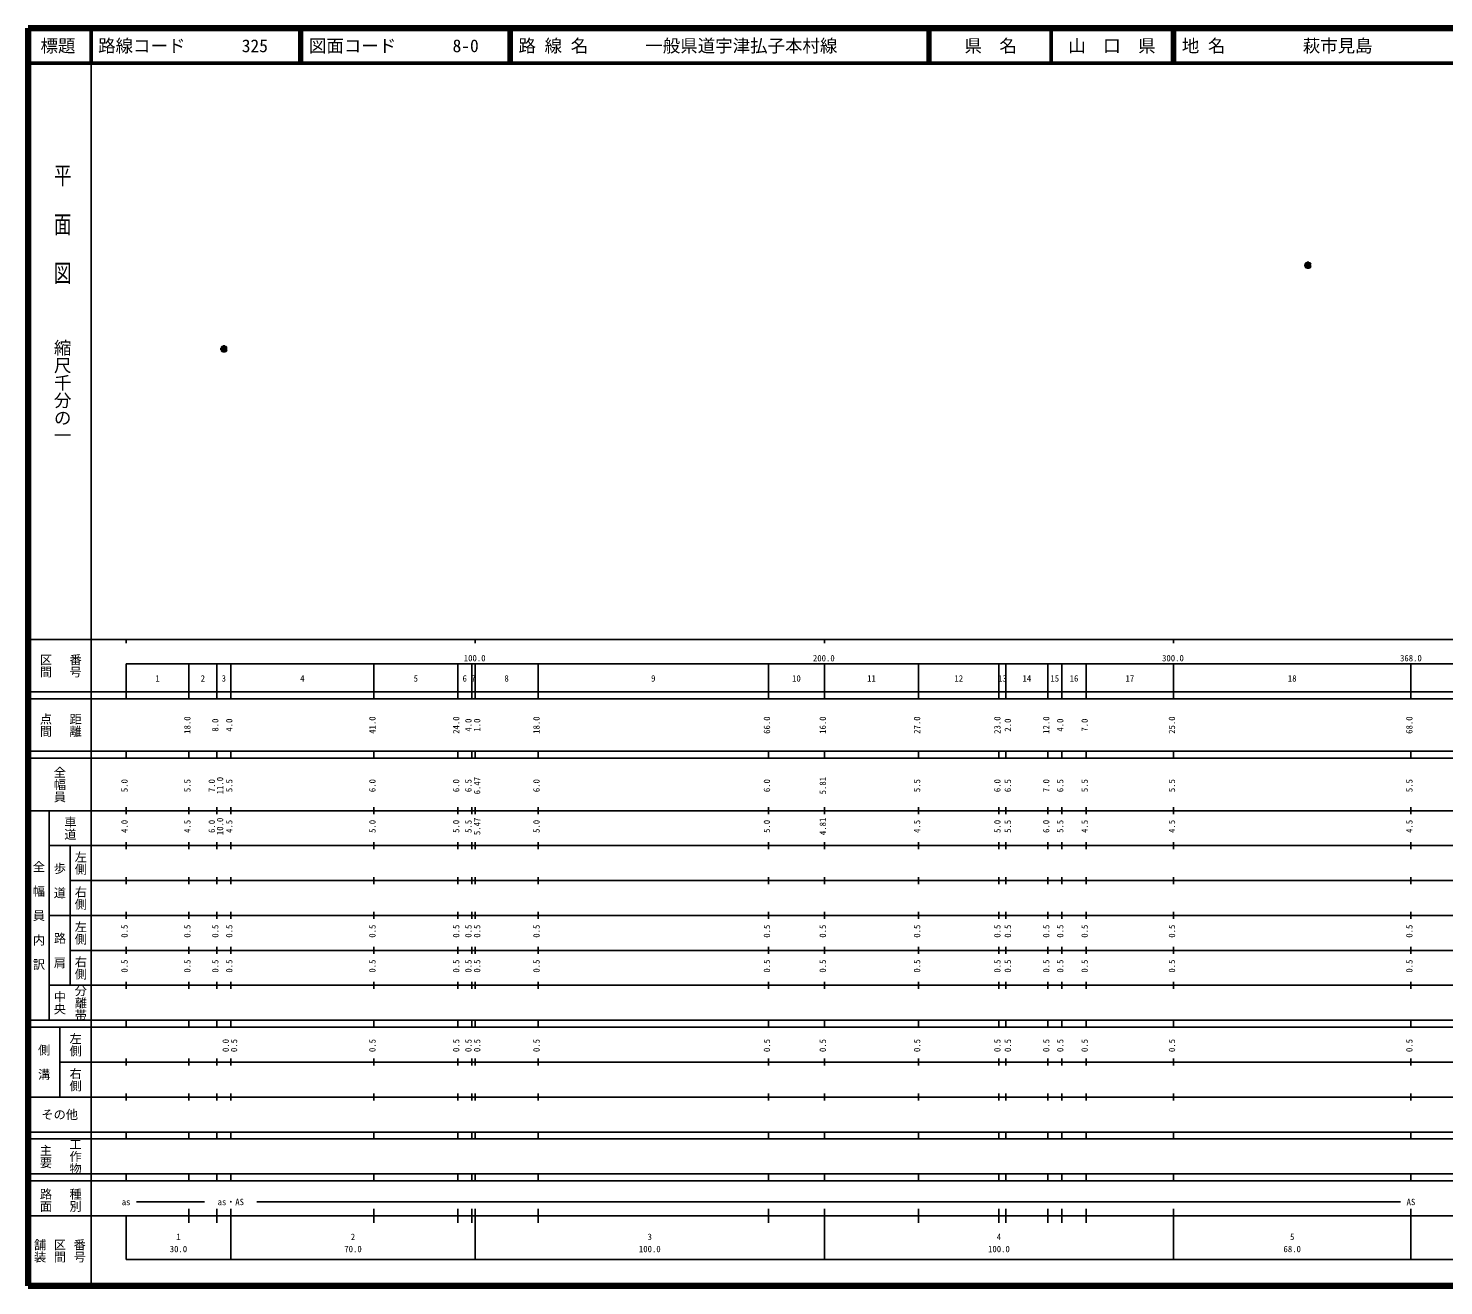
# Model space of a CAD drawing. Units: millimetres on the paper. Extents: x 40 to 680, y 20 to 380.
# Drawn here: x 40 to 445.4, y 20 to 380 of the extents above; entities that cross this region are included whole.
import ezdxf
from ezdxf.enums import TextEntityAlignment as Align

# ---------------------------------------------------------------- set-up
doc = ezdxf.new("R2010")
doc.units = ezdxf.units.MM
doc.header["$PDMODE"] = 32
doc.header["$PDSIZE"] = 0.5
for name, color, linetype, lineweight in [('M-TTL', 2, 'Continuous', 140), ('M-TTL-BAND', 7, 'Continuous', 25), ('M-TTL-LINE', 7, 'Continuous', 50)]:
    doc.layers.add(name, color=color, linetype=linetype, lineweight=lineweight)
doc.layers.add('M-TTL-TXT', color=7, linetype='Continuous')
doc.styles.add('@ＭＳ ゴシック', font='')
doc.styles.add('ＭＳ ゴシック', font='')
doc.styles.get('@ＭＳ ゴシック').set_extended_font_data('@MS Gothic')
doc.styles.get('ＭＳ ゴシック').set_extended_font_data('MS Gothic')

msp = doc.modelspace()

# ---------------------------------------------------------------- linework, layer by layer
at = {"layer": 'M-TTL'}
for p, q in [((40, 380), (40, 20)), ((680, 380), (40, 380)), ((40, 20), (680, 20))]:
    msp.add_line(p, q, dxfattribs=at)
at = {"layer": 'M-TTL', "color": 6}
for p in [(406.508, 312.171), (96.026, 288.204)]:
    msp.add_point(p, dxfattribs=at)
at = {"layer": 'M-TTL-BAND'}
for p, q in [((58, 370), (58, 20)), ((40, 205), (579, 205)), ((68, 205), (68, 204)), ((168, 205), (168, 204)), ((268, 205), (268, 204)), ((368, 205), (368, 204)), ((68, 198), (579, 198)), ((68, 198), (68, 188)), ((86, 188), (86, 198)), ((94, 188), (94, 198)), ((98, 188), (98, 198)), ((139, 188), (139, 198)), ((163, 188), (163, 198)), ((167, 188), (167, 198)), ((168, 188), (168, 198)), ((186, 188), (186, 198)), ((252, 188), (252, 198)), ((268, 188), (268, 198)), ((295, 188), (295, 198)), ((318, 188), (318, 198)), ((320, 188), (320, 198)), ((332, 188), (332, 198)), ((336, 188), (336, 198)), ((343, 188), (343, 198)), ((368, 188), (368, 198)), ((436, 188), (436, 198)), ((40, 190), (579, 190)), ((40, 188), (579, 188)), ((40, 173), (579, 173)), ((40, 171), (579, 171)), ((68, 171), (68, 173)), ((86, 171), (86, 173)), ((94, 171), (94, 173)), ((98, 171), (98, 173)), ((139, 171), (139, 173)), ((163, 171), (163, 173)), ((167, 171), (167, 173)), ((168, 171), (168, 173)), ((186, 171), (186, 173)), ((252, 171), (252, 173)), ((268, 171), (268, 173)), ((295, 171), (295, 173)), ((318, 171), (318, 173)), ((320, 171), (320, 173)), ((332, 171), (332, 173)), ((336, 171), (336, 173)), ((343, 171), (343, 173)), ((368, 171), (368, 173)), ((436, 171), (436, 173)), ((40, 156), (579, 156)), ((46, 96), (46, 156)), ((68, 155), (68, 157)), ((86, 155), (86, 157)), ((94, 155), (94, 157)), ((98, 155), (98, 157)), ((139, 155), (139, 157)), ((163, 155), (163, 157)), ((167, 155), (167, 157)), ((168, 155), (168, 157)), ((186, 155), (186, 157)), ((252, 155), (252, 157)), ((268, 155), (268, 157)), ((295, 155), (295, 157)), ((318, 155), (318, 157)), ((320, 155), (320, 157)), ((332, 155), (332, 157)), ((336, 155), (336, 157)), ((343, 155), (343, 157)), ((368, 155), (368, 157)), ((436, 155), (436, 157)), ((46, 146), (579, 146)), ((52, 146), (52, 106)), ((68, 145), (68, 147)), ((86, 145), (86, 147)), ((94, 145), (94, 147)), ((98, 145), (98, 147)), ((139, 145), (139, 147)), ((163, 145), (163, 147)), ((167, 145), (167, 147)), ((168, 145), (168, 147)), ((186, 145), (186, 147)), ((252, 145), (252, 147)), ((268, 145), (268, 147)), ((295, 145), (295, 147)), ((318, 145), (318, 147)), ((320, 145), (320, 147)), ((332, 145), (332, 147)), ((336, 145), (336, 147)), ((343, 145), (343, 147)), ((368, 145), (368, 147)), ((436, 145), (436, 147)), ((52, 136), (579, 136)), ((68, 135), (68, 137)), ((86, 135), (86, 137)), ((94, 135), (94, 137)), ((98, 135), (98, 137)), ((139, 135), (139, 137)), ((163, 135), (163, 137)), ((167, 135), (167, 137)), ((168, 135), (168, 137)), ((186, 135), (186, 137)), ((252, 135), (252, 137)), ((268, 135), (268, 137)), ((295, 135), (295, 137)), ((318, 135), (318, 137)), ((320, 135), (320, 137)), ((332, 135), (332, 137)), ((336, 135), (336, 137)), ((343, 135), (343, 137)), ((368, 135), (368, 137)), ((436, 135), (436, 137)), ((46, 126), (579, 126)), ((68, 125), (68, 127)), ((86, 125), (86, 127)), ((94, 125), (94, 127)), ((98, 125), (98, 127)), ((139, 125), (139, 127)), ((163, 125), (163, 127)), ((167, 125), (167, 127)), ((168, 125), (168, 127)), ((186, 125), (186, 127)), ((252, 125), (252, 127)), ((268, 125), (268, 127)), ((295, 125), (295, 127)), ((318, 125), (318, 127)), ((320, 125), (320, 127)), ((332, 125), (332, 127)), ((336, 125), (336, 127)), ((343, 125), (343, 127)), ((368, 125), (368, 127)), ((436, 125), (436, 127)), ((52, 116), (579, 116)), ((68, 115), (68, 117)), ((86, 115), (86, 117)), ((94, 115), (94, 117)), ((98, 115), (98, 117)), ((139, 115), (139, 117)), ((163, 115), (163, 117)), ((167, 115), (167, 117)), ((168, 115), (168, 117)), ((186, 115), (186, 117)), ((252, 115), (252, 117)), ((268, 115), (268, 117)), ((295, 115), (295, 117)), ((318, 115), (318, 117)), ((320, 115), (320, 117)), ((332, 115), (332, 117)), ((336, 115), (336, 117)), ((343, 115), (343, 117)), ((368, 115), (368, 117)), ((436, 115), (436, 117)), ((46, 106), (579, 106)), ((68, 105), (68, 107)), ((86, 105), (86, 107)), ((94, 105), (94, 107)), ((98, 105), (98, 107)), ((139, 105), (139, 107)), ((163, 105), (163, 107)), ((167, 105), (167, 107)), ((168, 105), (168, 107)), ((186, 105), (186, 107)), ((252, 105), (252, 107)), ((268, 105), (268, 107)), ((295, 105), (295, 107)), ((318, 105), (318, 107)), ((320, 105), (320, 107)), ((332, 105), (332, 107)), ((336, 105), (336, 107)), ((343, 105), (343, 107)), ((368, 105), (368, 107)), ((436, 105), (436, 107)), ((40, 96), (579, 96)), ((40, 94), (579, 94)), ((49, 94), (49, 74)), ((68, 94), (68, 96)), ((86, 94), (86, 96)), ((94, 94), (94, 96)), ((98, 94), (98, 96)), ((139, 94), (139, 96)), ((163, 94), (163, 96)), ((167, 94), (167, 96)), ((168, 94), (168, 96)), ((186, 94), (186, 96)), ((252, 94), (252, 96)), ((268, 94), (268, 96)), ((295, 94), (295, 96)), ((318, 94), (318, 96)), ((320, 94), (320, 96)), ((332, 94), (332, 96)), ((336, 94), (336, 96)), ((343, 94), (343, 96)), ((368, 94), (368, 96)), ((436, 94), (436, 96)), ((49, 84), (579, 84)), ((68, 83), (68, 85)), ((86, 83), (86, 85)), ((94, 83), (94, 85)), ((98, 83), (98, 85)), ((139, 83), (139, 85)), ((163, 83), (163, 85)), ((167, 83), (167, 85)), ((168, 83), (168, 85)), ((186, 83), (186, 85)), ((252, 83), (252, 85)), ((268, 83), (268, 85)), ((295, 83), (295, 85)), ((318, 83), (318, 85)), ((320, 83), (320, 85)), ((332, 83), (332, 85)), ((336, 83), (336, 85)), ((343, 83), (343, 85)), ((368, 83), (368, 85)), ((436, 83), (436, 85)), ((40, 74), (579, 74)), ((68, 73), (68, 75)), ((86, 73), (86, 75)), ((94, 73), (94, 75)), ((98, 73), (98, 75)), ((139, 73), (139, 75)), ((163, 73), (163, 75)), ((167, 73), (167, 75)), ((168, 73), (168, 75)), ((186, 73), (186, 75)), ((252, 73), (252, 75)), ((268, 73), (268, 75)), ((295, 73), (295, 75)), ((318, 73), (318, 75)), ((320, 73), (320, 75)), ((332, 73), (332, 75)), ((336, 73), (336, 75)), ((343, 73), (343, 75)), ((368, 73), (368, 75)), ((436, 73), (436, 75)), ((40, 64), (579, 64)), ((40, 62), (579, 62)), ((68, 62), (68, 64)), ((86, 62), (86, 64)), ((94, 62), (94, 64)), ((98, 62), (98, 64)), ((139, 62), (139, 64)), ((163, 62), (163, 64)), ((167, 62), (167, 64)), ((168, 62), (168, 64)), ((186, 62), (186, 64)), ((252, 62), (252, 64)), ((268, 62), (268, 64)), ((295, 62), (295, 64)), ((318, 62), (318, 64)), ((320, 62), (320, 64)), ((332, 62), (332, 64)), ((336, 62), (336, 64)), ((343, 62), (343, 64)), ((368, 62), (368, 64)), ((436, 62), (436, 64)), ((40, 52), (579, 52)), ((40, 50), (579, 50)), ((68, 50), (68, 52)), ((86, 50), (86, 52)), ((94, 50), (94, 52)), ((98, 50), (98, 52)), ((139, 50), (139, 52)), ((163, 50), (163, 52)), ((167, 50), (167, 52)), ((168, 50), (168, 52)), ((186, 50), (186, 52)), ((252, 50), (252, 52)), ((268, 50), (268, 52)), ((295, 50), (295, 52)), ((318, 50), (318, 52)), ((320, 50), (320, 52)), ((332, 50), (332, 52)), ((336, 50), (336, 52)), ((343, 50), (343, 52)), ((368, 50), (368, 52)), ((436, 50), (436, 52)), ((71, 44), (90.5, 44)), ((86, 38), (86, 42)), ((94, 38), (94, 42)), ((98, 27.5), (98, 42)), ((105.5, 44), (433, 44)), ((139, 38), (139, 42)), ((163, 38), (163, 42)), ((167, 38), (167, 42)), ((168, 27.5), (168, 42)), ((186, 38), (186, 42)), ((252, 38), (252, 42)), ((268, 27.5), (268, 42)), ((295, 38), (295, 42)), ((318, 38), (318, 42)), ((320, 38), (320, 42)), ((332, 38), (332, 42)), ((336, 38), (336, 42)), ((343, 38), (343, 42)), ((368, 27.5), (368, 42)), ((436, 27.5), (436, 42)), ((40, 40), (579, 40)), ((68, 40), (68, 27.5)), ((68, 27.5), (579, 27.5))]:
    msp.add_line(p, q, dxfattribs=at)
at = {"layer": 'M-TTL-LINE'}
for p, q in [((58, 380), (58, 370)), ((117.75, 380), (117.75, 370)), ((118.25, 380), (118.25, 370)), ((177.75, 380), (177.75, 370)), ((178.25, 380), (178.25, 370)), ((297.75, 380), (297.75, 370)), ((298.25, 380), (298.25, 370)), ((333, 380), (333, 370)), ((367.75, 380), (367.75, 370)), ((368.25, 380), (368.25, 370)), ((40, 370), (680, 370))]:
    msp.add_line(p, q, dxfattribs=at)

# ---------------------------------------------------------------- texts
at = {"layer": 'M-TTL-BAND', "style": '@ＭＳ ゴシック', "width": 1.4}
msp.add_text('平  面  図', height=3.666, rotation=270, dxfattribs=at).set_placement((49.777, 306.475), align=Align.MIDDLE_RIGHT)
at = {"layer": 'M-TTL-BAND', "style": '@ＭＳ ゴシック'}
msp.add_text('縮尺千分の一', height=3.666, rotation=270, dxfattribs=at).set_placement((49.777, 261.03), align=Align.MIDDLE_RIGHT)
for s, p in [('区間', (45, 197.5)), ('番号', (53.5, 197.5)), ('点間', (45, 180.5)), ('距離', (53.5, 180.5)), ('全幅員', (49, 163.5)), ('車道', (52, 151)), ('左側', (55, 141)), ('全\u3000幅\u3000員\u3000内\u3000訳', (43, 126)), ('歩\u3000道', (49, 136)), ('右側', (55, 131)), ('左側', (55, 121)), ('路\u3000肩', (49, 116)), ('右側', (55, 111)), ('分離帯', (55, 101)), ('中央', (49, 101)), ('左側', (53.5, 89)), ('側\u3000溝', (44.5, 84)), ('右側', (53.5, 79)), ('工作物', (53.5, 57)), ('主要', (45, 57)), ('路面', (45, 44.5)), ('種別', (53.5, 44.5)), ('舗装', (43.333, 30)), ('区間', (49, 30)), ('番号', (54.667, 30))]:
    msp.add_text(s, height=2.566, rotation=270, dxfattribs=at).set_placement(p, align=Align.MIDDLE_CENTER)
at = {"layer": 'M-TTL-BAND', "style": 'ＭＳ ゴシック'}
for s, p in [('100.0', (167.844, 198.195)), ('200.0', (267.844, 198.195)), ('300.0', (367.844, 198.195)), ('368.0', (436, 198.195)), ('1', (77, 192.405)), ('2', (90, 192.405)), ('3', (96, 192.405)), ('4', (118.5, 192.405)), ('5', (151, 192.405)), ('6', (165, 192.405)), ('7', (167.5, 192.405)), ('8', (177, 192.405)), ('9', (219, 192.405)), ('10', (260, 192.405)), ('11', (281.5, 192.405)), ('12', (306.5, 192.405)), ('13', (319, 192.405)), ('14', (326, 192.405)), ('15', (334, 192.405)), ('16', (339.5, 192.405)), ('17', (355.5, 192.405)), ('18', (402, 192.405)), ('as・AS', (98, 42.5)), ('AS', (436, 42.5)), ('as', (68, 42.5)), ('1', (83, 32.523)), ('2', (133, 32.523)), ('3', (218, 32.523)), ('4', (318, 32.523)), ('5', (402, 32.523)), ('30.0', (83, 29.033)), ('70.0', (133, 29.033)), ('100.0', (218, 29.033)), ('100.0', (318, 29.033)), ('68.0', (402, 29.033))]:
    msp.add_text(s, height=1.833, dxfattribs=at).set_placement(p, align=Align.BOTTOM_CENTER)
for s, p in [('18.0', (87, 180.5)), ('41.0', (140, 180.5)), ('24.0', (164, 180.5)), ('18.0', (187, 180.5)), ('66.0', (253, 180.5)), ('16.0', (269, 180.5)), ('27.0', (296, 180.5)), ('23.0', (319, 180.5)), ('12.0', (333, 180.5)), ('25.0', (369, 180.5)), ('68.0', (437, 180.5)), ('8.0', (95, 180.5)), ('4.0', (99, 180.5)), ('4.0', (167.5, 180.5)), ('1.0', (170, 180.5)), ('2.0', (322, 180.5)), ('4.0', (337, 180.5)), ('7.0', (344, 180.5)), ('5.0', (69, 163.174)), ('5.5', (87, 163.174)), ('7.0', (94, 163.174)), ('11.0', (96.37, 163.174)), ('5.5', (99, 163.174)), ('6.0', (140, 163.174)), ('6.0', (164, 163.174)), ('6.5', (167.5, 163.174)), ('6.47', (170, 163.174)), ('6.0', (187, 163.174)), ('6.0', (253, 163.174)), ('5.81', (269, 163.174)), ('5.5', (296, 163.174)), ('6.0', (319, 163.174)), ('6.5', (322, 163.174)), ('7.0', (333, 163.174)), ('6.5', (337, 163.174)), ('5.5', (344, 163.174)), ('5.5', (369, 163.174)), ('5.5', (437, 163.174)), ('4.0', (69, 151.5)), ('4.5', (87, 151.5)), ('6.0', (94, 151.5)), ('10.0', (96.37, 151.5)), ('4.5', (99, 151.5)), ('5.0', (140, 151.5)), ('5.0', (164, 151.5)), ('5.5', (167.5, 151.5)), ('5.47', (170, 151.5)), ('5.0', (187, 151.5)), ('5.0', (253, 151.5)), ('4.81', (269, 151.5)), ('4.5', (296, 151.5)), ('5.0', (319, 151.5)), ('5.5', (322, 151.5)), ('6.0', (333, 151.5)), ('5.5', (337, 151.5)), ('4.5', (344, 151.5)), ('4.5', (369, 151.5)), ('4.5', (437, 151.5)), ('0.5', (69, 121.5)), ('0.5', (87, 121.5)), ('0.5', (95, 121.5)), ('0.5', (99, 121.5)), ('0.5', (140, 121.5)), ('0.5', (164, 121.5)), ('0.5', (167.5, 121.5)), ('0.5', (170, 121.5)), ('0.5', (187, 121.5)), ('0.5', (253, 121.5)), ('0.5', (269, 121.5)), ('0.5', (296, 121.5)), ('0.5', (319, 121.5)), ('0.5', (322, 121.5)), ('0.5', (333, 121.5)), ('0.5', (337, 121.5)), ('0.5', (344, 121.5)), ('0.5', (369, 121.5)), ('0.5', (437, 121.5)), ('0.5', (69, 111.5)), ('0.5', (87, 111.5)), ('0.5', (95, 111.5)), ('0.5', (99, 111.5)), ('0.5', (140, 111.5)), ('0.5', (164, 111.5)), ('0.5', (167.5, 111.5)), ('0.5', (170, 111.5)), ('0.5', (187, 111.5)), ('0.5', (253, 111.5)), ('0.5', (269, 111.5)), ('0.5', (296, 111.5)), ('0.5', (319, 111.5)), ('0.5', (322, 111.5)), ('0.5', (333, 111.5)), ('0.5', (337, 111.5)), ('0.5', (344, 111.5)), ('0.5', (369, 111.5)), ('0.5', (437, 111.5)), ('0.0', (98, 88.764)), ('0.5', (100.37, 88.764)), ('0.5', (140, 88.764)), ('0.5', (164, 88.764)), ('0.5', (167.5, 88.764)), ('0.5', (170, 88.764)), ('0.5', (187, 88.764)), ('0.5', (253, 88.764)), ('0.5', (269, 88.764)), ('0.5', (296, 88.764)), ('0.5', (319, 88.764)), ('0.5', (322, 88.764)), ('0.5', (333, 88.764)), ('0.5', (337, 88.764)), ('0.5', (344, 88.764)), ('0.5', (369, 88.764)), ('0.5', (437, 88.764))]:
    msp.add_text(s, height=1.833, rotation=90, dxfattribs=at).set_placement(p, align=Align.BOTTOM_CENTER)
msp.add_text('その他', height=2.566, dxfattribs=at).set_placement((49, 69), align=Align.MIDDLE_CENTER)
at = {"layer": 'M-TTL-TXT', "style": 'ＭＳ ゴシック'}
for s, p in [('標題', (48.5, 375)), ('県\u3000名', (315.625, 375)), ('山\u3000口\u3000県', (350.375, 375))]:
    msp.add_text(s, height=3.666, dxfattribs=at).set_placement(p, align=Align.MIDDLE_CENTER)
for s, p in [('路線コード', (60, 375)), ('図面コード', (120.38, 375)), ('路 線 名', (180.38, 375)), ('一般県道宇津払子本村線', (216.734, 375)), ('地 名', (370.38, 375)), ('萩市見島', (405.024, 375)), ('325', (101.142, 375)), ('8-0', (161.521, 375))]:
    msp.add_text(s, height=3.666, dxfattribs=at).set_placement(p, align=Align.MIDDLE_LEFT)

doc.saveas('drawing.dxf')
